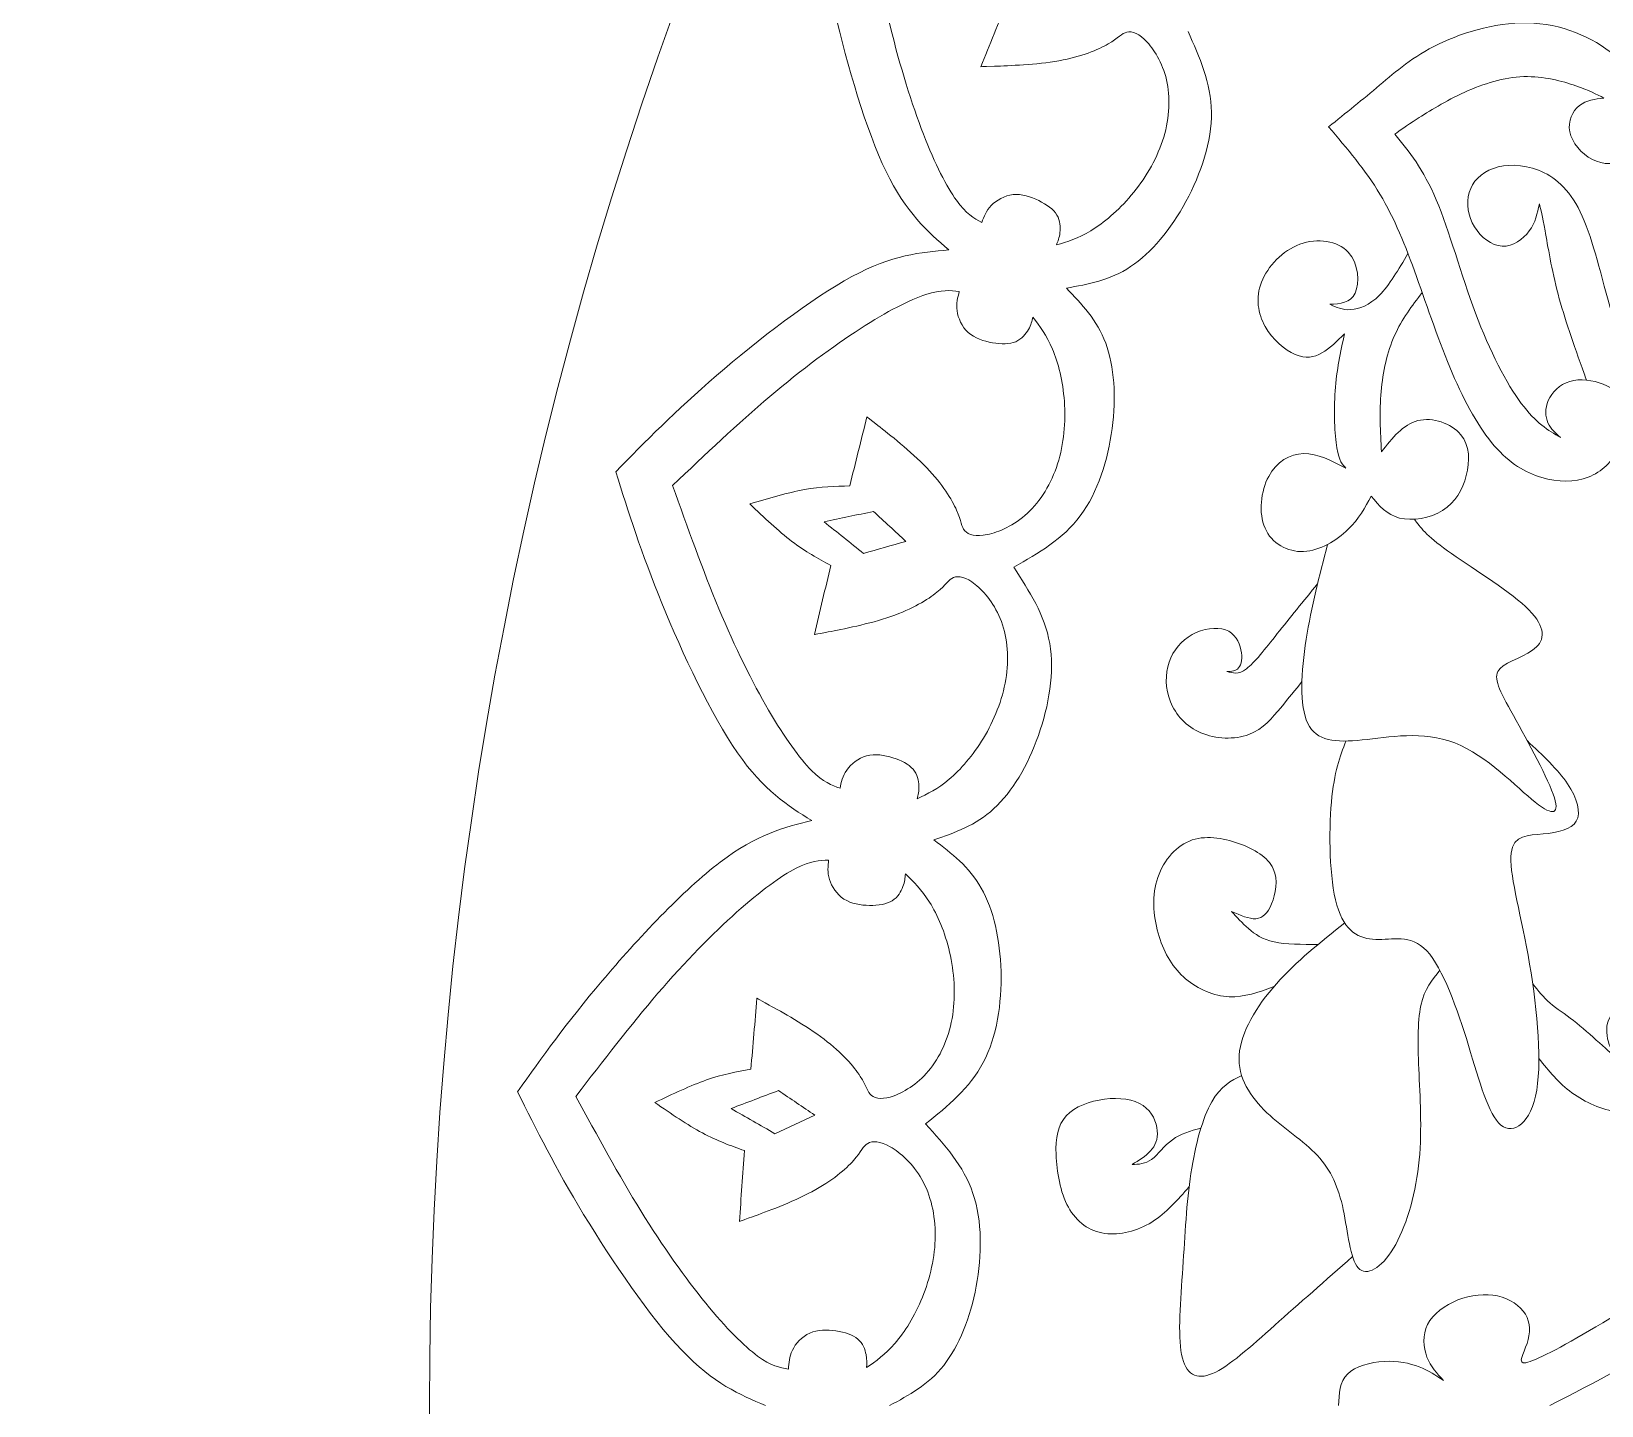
# Model space of a CAD drawing. Header units: millimetres. Extents: x -49.7 to 16.7, y -35.8 to 30.6.
# Drawn here: x -49.66 to -38.01, y -2.59 to 7.61 of the extents above; entities that cross this region are included whole.
import ezdxf

# ---------------------------------------------------------------- set-up
doc = ezdxf.new("R2010")
doc.units = ezdxf.units.MM
doc.header["$MEASUREMENT"] = 0
doc.layers.add('Layer 1', color=7, linetype='Continuous')

msp = doc.modelspace()

# ---------------------------------------------------------------- linework, layer by layer
at = {"layer": 'Layer 1', "lineweight": 9}
for points, knots in [([(4.9302, 18.8028), (-6.8815, 30.6145), (-26.0394, 30.6145), (-37.8511, 18.8028), (-37.8511, 18.8028), (-49.6628, 6.991), (-49.6628, -12.1668), (-37.8511, -23.9785), (-37.8511, -23.9785), (-26.0394, -35.7903), (-6.8815, -35.7903), (4.9302, -23.9785), (4.9302, -23.9785), (16.7419, -12.1668), (16.7419, 6.991), (4.9302, 18.8028)], [0, 0, 0, 0, 0.2, 0.2, 0.2, 0.2, 0.4, 0.4, 0.4, 0.4, 0.6, 0.6, 0.6, 0.6, 1, 1, 1, 1]), ([(-43.8881, 8.7732), (-43.8416, 8.4622), (-43.7951, 8.1513), (-43.7022, 7.7559), (-43.7022, 7.7559), (-43.6093, 7.3603), (-43.4701, 6.8801), (-43.3214, 6.5715), (-43.3214, 6.5715), (-43.1726, 6.263), (-43.0144, 6.1259), (-42.8563, 5.9888)], [0, 0, 0, 0, 0.25, 0.25, 0.25, 0.25, 0.5, 0.5, 0.5, 0.5, 1, 1, 1, 1]), ([(-43.4863, 8.6067), (-43.4254, 8.279), (-43.3644, 7.9511), (-43.2907, 7.6491), (-43.2907, 7.6491), (-43.217, 7.347), (-43.1305, 7.0707), (-43.0441, 6.8483), (-43.0441, 6.8483), (-42.9578, 6.6258), (-42.8715, 6.4572), (-42.7995, 6.3569), (-42.7995, 6.3569), (-42.7274, 6.2567), (-42.6694, 6.2246), (-42.6116, 6.1926), (-42.6116, 6.1926), (-42.5954, 6.2357), (-42.5792, 6.2788), (-42.5411, 6.318), (-42.5411, 6.318), (-42.503, 6.3572), (-42.443, 6.3927), (-42.3791, 6.3994), (-42.3791, 6.3994), (-42.3152, 6.4061), (-42.2475, 6.384), (-42.1886, 6.355), (-42.1886, 6.355), (-42.1297, 6.326), (-42.0797, 6.29), (-42.0538, 6.2476), (-42.0538, 6.2476), (-42.028, 6.2051), (-42.0262, 6.1562), (-42.0309, 6.1182), (-42.0309, 6.1182), (-42.0355, 6.0802), (-42.0465, 6.053), (-42.0576, 6.0258), (-42.0576, 6.0258), (-41.977, 6.0502), (-41.8963, 6.0745), (-41.8018, 6.1316), (-41.8018, 6.1316), (-41.7072, 6.1887), (-41.5986, 6.2787), (-41.5016, 6.3943), (-41.5016, 6.3943), (-41.4045, 6.5099), (-41.3189, 6.6513), (-41.2702, 6.7979), (-41.2702, 6.7979), (-41.2214, 6.9446), (-41.2094, 7.0967), (-41.2354, 7.227), (-41.2354, 7.227), (-41.2613, 7.3574), (-41.3252, 7.466), (-41.3837, 7.5301), (-41.3837, 7.5301), (-41.4423, 7.5941), (-41.4954, 7.6136), (-41.5344, 7.6054), (-41.5344, 7.6054), (-41.5734, 7.5972), (-41.5983, 7.5613), (-41.6731, 7.5176), (-41.6731, 7.5176), (-41.7479, 7.4738), (-41.8728, 7.4221), (-42.0388, 7.3926), (-42.0388, 7.3926), (-42.2048, 7.3631), (-42.4121, 7.3557), (-42.5158, 7.3521), (-42.5158, 7.3521), (-42.6194, 7.3484), (-42.6194, 7.3484), (-42.6194, 7.3484), (-42.6194, 7.3484), (-42.5533, 7.5114), (-42.487, 7.6744), (-42.4209, 7.8374), (-42.4209, 7.8374), (-42.5056, 7.9022), (-42.5903, 7.9671), (-42.6773, 8.0579), (-42.6773, 8.0579), (-42.7644, 8.1486), (-42.8538, 8.2652), (-42.9432, 8.3818)], [0, 0, 0, 0, 0.0416667, 0.0416667, 0.0416667, 0.0416667, 0.0833333, 0.0833333, 0.0833333, 0.0833333, 0.125, 0.125, 0.125, 0.125, 0.1666667, 0.1666667, 0.1666667, 0.1666667, 0.2083333, 0.2083333, 0.2083333, 0.2083333, 0.25, 0.25, 0.25, 0.25, 0.2916667, 0.2916667, 0.2916667, 0.2916667, 0.3333333, 0.3333333, 0.3333333, 0.3333333, 0.375, 0.375, 0.375, 0.375, 0.4166667, 0.4166667, 0.4166667, 0.4166667, 0.4583333, 0.4583333, 0.4583333, 0.4583333, 0.5, 0.5, 0.5, 0.5, 0.5416667, 0.5416667, 0.5416667, 0.5416667, 0.5833333, 0.5833333, 0.5833333, 0.5833333, 0.625, 0.625, 0.625, 0.625, 0.6666667, 0.6666667, 0.6666667, 0.6666667, 0.7083333, 0.7083333, 0.7083333, 0.7083333, 0.75, 0.75, 0.75, 0.75, 0.7916667, 0.7916667, 0.7916667, 0.7916667, 0.8333333, 0.8333333, 0.8333333, 0.8333333, 0.875, 0.875, 0.875, 0.875, 0.9166667, 0.9166667, 0.9166667, 0.9166667, 1, 1, 1, 1]), ([(-41.9833, 5.7052), (-41.8219, 5.734), (-41.6604, 5.7628), (-41.5073, 5.8646), (-41.5073, 5.8646), (-41.3542, 5.9664), (-41.2092, 6.1412), (-41.0967, 6.3484), (-41.0967, 6.3484), (-40.9842, 6.5557), (-40.9041, 6.7954), (-40.9069, 7.0112), (-40.9069, 7.0112), (-40.9097, 7.2269), (-40.9954, 7.4188), (-41.0811, 7.6105)], [0, 0, 0, 0, 0.2, 0.2, 0.2, 0.2, 0.4, 0.4, 0.4, 0.4, 0.6, 0.6, 0.6, 0.6, 1, 1, 1, 1]), ([(-39.5466, 6.8478), (-39.441, 6.7185), (-39.3354, 6.5892), (-39.2389, 6.3608), (-39.2389, 6.3608), (-39.1424, 6.1323), (-39.055, 5.8046), (-38.9485, 5.5206), (-38.9485, 5.5206), (-38.842, 5.2366), (-38.7164, 4.9962), (-38.6081, 4.8497), (-38.6081, 4.8497), (-38.4997, 4.7032), (-38.4087, 4.6503), (-38.3177, 4.5975), (-38.3177, 4.5975), (-38.3541, 4.6285), (-38.3905, 4.6594), (-38.4105, 4.705), (-38.4105, 4.705), (-38.4305, 4.7505), (-38.4342, 4.8105), (-38.4078, 4.8706), (-38.4078, 4.8706), (-38.3814, 4.9307), (-38.3249, 4.9908), (-38.2485, 5.0135), (-38.2485, 5.0135), (-38.172, 5.0363), (-38.0755, 5.0217), (-38.0009, 4.9926), (-38.0009, 4.9926), (-37.9263, 4.9635), (-37.8734, 4.9198), (-37.8525, 4.8342), (-37.8525, 4.8342), (-37.8316, 4.7486), (-37.8425, 4.6212), (-37.8871, 4.5193), (-37.8871, 4.5193), (-37.9317, 4.4173), (-38.01, 4.3408), (-38.111, 4.3026), (-38.111, 4.3026), (-38.2121, 4.2644), (-38.3359, 4.2644), (-38.4569, 4.2998), (-38.4569, 4.2998), (-38.578, 4.3354), (-38.6964, 4.4064), (-38.8083, 4.5356), (-38.8083, 4.5356), (-38.9203, 4.6649), (-39.0259, 4.8524), (-39.1214, 5.0763), (-39.1214, 5.0763), (-39.217, 5.3002), (-39.3026, 5.5606), (-39.3854, 5.7909), (-39.3854, 5.7909), (-39.4682, 6.0212), (-39.5484, 6.2215), (-39.6567, 6.4017), (-39.6567, 6.4017), (-39.765, 6.5819), (-39.9016, 6.7422), (-40.0381, 6.9024), (-40.0381, 6.9024), (-39.9107, 7.0043), (-39.7832, 7.1063), (-39.6594, 7.211), (-39.6594, 7.211), (-39.5356, 7.3156), (-39.4155, 7.4231), (-39.2225, 7.5159), (-39.2225, 7.5159), (-39.0295, 7.6088), (-38.7637, 7.6871), (-38.5161, 7.6716), (-38.5161, 7.6716), (-38.2685, 7.6561), (-38.0391, 7.5469), (-37.888, 7.4067), (-37.888, 7.4067), (-37.7369, 7.2665), (-37.6641, 7.0954), (-37.6641, 6.9588), (-37.6641, 6.9588), (-37.6641, 6.8223), (-37.7369, 6.7203), (-37.8206, 6.6693), (-37.8206, 6.6693), (-37.9044, 6.6184), (-37.9991, 6.6184), (-38.081, 6.6602), (-38.081, 6.6602), (-38.1629, 6.7021), (-38.2321, 6.7859), (-38.2485, 6.865), (-38.2485, 6.865), (-38.2649, 6.9442), (-38.2284, 7.0189), (-38.1775, 7.0598), (-38.1775, 7.0598), (-38.1265, 7.1008), (-38.061, 7.1081), (-37.9954, 7.1154), (-37.9954, 7.1154), (-38.05, 7.1445), (-38.1047, 7.1737), (-38.2031, 7.2073), (-38.2031, 7.2073), (-38.3016, 7.241), (-38.4439, 7.2793), (-38.5905, 7.2747), (-38.5905, 7.2747), (-38.737, 7.2702), (-38.8878, 7.2228), (-39.0278, 7.1591), (-39.0278, 7.1591), (-39.1679, 7.0954), (-39.2972, 7.0152), (-39.3818, 6.9607), (-39.3818, 6.9607), (-39.4664, 6.906), (-39.5065, 6.8769), (-39.5466, 6.8478)], [0, 0, 0, 0, 0.030303, 0.030303, 0.030303, 0.030303, 0.0606061, 0.0606061, 0.0606061, 0.0606061, 0.0909091, 0.0909091, 0.0909091, 0.0909091, 0.1212121, 0.1212121, 0.1212121, 0.1212121, 0.1515152, 0.1515152, 0.1515152, 0.1515152, 0.1818182, 0.1818182, 0.1818182, 0.1818182, 0.2121212, 0.2121212, 0.2121212, 0.2121212, 0.2424242, 0.2424242, 0.2424242, 0.2424242, 0.2727273, 0.2727273, 0.2727273, 0.2727273, 0.3030303, 0.3030303, 0.3030303, 0.3030303, 0.3333333, 0.3333333, 0.3333333, 0.3333333, 0.3636364, 0.3636364, 0.3636364, 0.3636364, 0.3939394, 0.3939394, 0.3939394, 0.3939394, 0.4242424, 0.4242424, 0.4242424, 0.4242424, 0.4545455, 0.4545455, 0.4545455, 0.4545455, 0.4848485, 0.4848485, 0.4848485, 0.4848485, 0.5151515, 0.5151515, 0.5151515, 0.5151515, 0.5454545, 0.5454545, 0.5454545, 0.5454545, 0.5757576, 0.5757576, 0.5757576, 0.5757576, 0.6060606, 0.6060606, 0.6060606, 0.6060606, 0.6363636, 0.6363636, 0.6363636, 0.6363636, 0.6666667, 0.6666667, 0.6666667, 0.6666667, 0.6969697, 0.6969697, 0.6969697, 0.6969697, 0.7272727, 0.7272727, 0.7272727, 0.7272727, 0.7575758, 0.7575758, 0.7575758, 0.7575758, 0.7878788, 0.7878788, 0.7878788, 0.7878788, 0.8181818, 0.8181818, 0.8181818, 0.8181818, 0.8484848, 0.8484848, 0.8484848, 0.8484848, 0.8787879, 0.8787879, 0.8787879, 0.8787879, 0.9090909, 0.9090909, 0.9090909, 0.9090909, 0.9393939, 0.9393939, 0.9393939, 0.9393939, 1, 1, 1, 1]), ([(-38.1246, 5.0226), (-38.1303, 5.0388), (-38.136, 5.0549), (-38.1417, 5.0708), (-38.1417, 5.0708), (-38.222, 5.2972), (-38.2877, 5.4798), (-38.3352, 5.6605), (-38.3352, 5.6605), (-38.3827, 5.8413), (-38.4119, 6.0202), (-38.432, 6.1316), (-38.432, 6.1316), (-38.452, 6.243), (-38.463, 6.2868), (-38.474, 6.3306), (-38.474, 6.3306), (-38.4886, 6.2612), (-38.5032, 6.1919), (-38.5488, 6.1298), (-38.5488, 6.1298), (-38.5945, 6.0677), (-38.6711, 6.0129), (-38.7497, 6.0166), (-38.7497, 6.0166), (-38.8282, 6.0202), (-38.9085, 6.0823), (-38.956, 6.1608), (-38.956, 6.1608), (-39.0035, 6.2393), (-39.0181, 6.3343), (-38.9944, 6.4146), (-38.9944, 6.4146), (-38.9706, 6.4949), (-38.9085, 6.5607), (-38.8154, 6.5935), (-38.8154, 6.5935), (-38.7223, 6.6264), (-38.5981, 6.6264), (-38.4813, 6.5808), (-38.4813, 6.5808), (-38.3644, 6.5351), (-38.2549, 6.4438), (-38.1709, 6.2722), (-38.1709, 6.2722), (-38.0869, 6.1005), (-38.0284, 5.8486), (-37.9499, 5.5619), (-37.9499, 5.5619), (-37.8714, 5.2753), (-37.7728, 4.9539), (-37.6121, 4.6472), (-37.6121, 4.6472), (-37.4848, 4.4042), (-37.3186, 4.1703), (-37.1243, 3.9656)], [0, 0, 0, 0, 0.0666667, 0.0666667, 0.0666667, 0.0666667, 0.1333333, 0.1333333, 0.1333333, 0.1333333, 0.2, 0.2, 0.2, 0.2, 0.2666667, 0.2666667, 0.2666667, 0.2666667, 0.3333333, 0.3333333, 0.3333333, 0.3333333, 0.4, 0.4, 0.4, 0.4, 0.4666667, 0.4666667, 0.4666667, 0.4666667, 0.5333333, 0.5333333, 0.5333333, 0.5333333, 0.6, 0.6, 0.6, 0.6, 0.6666667, 0.6666667, 0.6666667, 0.6666667, 0.7333333, 0.7333333, 0.7333333, 0.7333333, 0.8, 0.8, 0.8, 0.8, 0.8666667, 0.8666667, 0.8666667, 0.8666667, 1, 1, 1, 1]), ([(-39.4491, 5.9623), (-39.5185, 5.8441), (-39.5878, 5.7258), (-39.6608, 5.6521), (-39.6608, 5.6521), (-39.7338, 5.5784), (-39.8105, 5.5492), (-39.8726, 5.5455), (-39.8726, 5.5455), (-39.9347, 5.5419), (-39.9821, 5.5638), (-40.0296, 5.5857), (-40.0296, 5.5857), (-39.9529, 5.5893), (-39.8763, 5.593), (-39.8416, 5.6678), (-39.8416, 5.6678), (-39.8069, 5.7427), (-39.8142, 5.8887), (-39.8927, 5.9728), (-39.8927, 5.9728), (-39.9712, 6.0567), (-40.1209, 6.0786), (-40.2505, 6.0312), (-40.2505, 6.0312), (-40.3802, 5.9837), (-40.4897, 5.8668), (-40.5354, 5.75), (-40.5354, 5.75), (-40.581, 5.6331), (-40.5628, 5.5163), (-40.508, 5.4195), (-40.508, 5.4195), (-40.4532, 5.3227), (-40.3619, 5.246), (-40.2852, 5.2132), (-40.2852, 5.2132), (-40.2085, 5.1803), (-40.1465, 5.1913), (-40.0881, 5.2241), (-40.0881, 5.2241), (-40.0296, 5.257), (-39.9748, 5.3118), (-39.9201, 5.3666), (-39.9201, 5.3666), (-39.9493, 5.2314), (-39.9785, 5.0963), (-39.9894, 4.9429), (-39.9894, 4.9429), (-40.0004, 4.7896), (-39.9931, 4.6179), (-39.9767, 4.5193), (-39.9767, 4.5193), (-39.9602, 4.4208), (-39.9347, 4.3952), (-39.9091, 4.3696), (-39.9091, 4.3696), (-40.015, 4.4244), (-40.1209, 4.4792), (-40.2231, 4.4774), (-40.2231, 4.4774), (-40.3254, 4.4755), (-40.424, 4.4171), (-40.4824, 4.3075), (-40.4824, 4.3075), (-40.5409, 4.198), (-40.5591, 4.0373), (-40.5098, 3.9241), (-40.5098, 3.9241), (-40.4605, 3.8109), (-40.3437, 3.7452), (-40.2231, 3.7506), (-40.2231, 3.7506), (-40.1027, 3.7561), (-39.9785, 3.8328), (-39.8945, 3.9131), (-39.8945, 3.9131), (-39.8105, 3.9935), (-39.7667, 4.0775), (-39.7229, 4.1615), (-39.7229, 4.1615), (-39.6644, 4.0921), (-39.606, 4.0227), (-39.5111, 3.999), (-39.5111, 3.999), (-39.4161, 3.9752), (-39.2846, 3.9972), (-39.1916, 4.0556), (-39.1916, 4.0556), (-39.0984, 4.114), (-39.0436, 4.209), (-39.0163, 4.3148), (-39.0163, 4.3148), (-38.9889, 4.4208), (-38.9889, 4.5376), (-39.0582, 4.6197), (-39.0582, 4.6197), (-39.1276, 4.7019), (-39.2664, 4.7494), (-39.3759, 4.722), (-39.3759, 4.722), (-39.4855, 4.6946), (-39.5658, 4.5924), (-39.6462, 4.4901), (-39.6462, 4.4901), (-39.6535, 4.6399), (-39.6608, 4.7896), (-39.648, 4.9375), (-39.648, 4.9375), (-39.6352, 5.0854), (-39.6024, 5.2314), (-39.5482, 5.3535), (-39.5482, 5.3535), (-39.4941, 5.4757), (-39.4186, 5.5738), (-39.3432, 5.672)], [0, 0, 0, 0, 0.0333333, 0.0333333, 0.0333333, 0.0333333, 0.0666667, 0.0666667, 0.0666667, 0.0666667, 0.1, 0.1, 0.1, 0.1, 0.1333333, 0.1333333, 0.1333333, 0.1333333, 0.1666667, 0.1666667, 0.1666667, 0.1666667, 0.2, 0.2, 0.2, 0.2, 0.2333333, 0.2333333, 0.2333333, 0.2333333, 0.2666667, 0.2666667, 0.2666667, 0.2666667, 0.3, 0.3, 0.3, 0.3, 0.3333333, 0.3333333, 0.3333333, 0.3333333, 0.3666667, 0.3666667, 0.3666667, 0.3666667, 0.4, 0.4, 0.4, 0.4, 0.4333333, 0.4333333, 0.4333333, 0.4333333, 0.4666667, 0.4666667, 0.4666667, 0.4666667, 0.5, 0.5, 0.5, 0.5, 0.5333333, 0.5333333, 0.5333333, 0.5333333, 0.5666667, 0.5666667, 0.5666667, 0.5666667, 0.6, 0.6, 0.6, 0.6, 0.6333333, 0.6333333, 0.6333333, 0.6333333, 0.6666667, 0.6666667, 0.6666667, 0.6666667, 0.7, 0.7, 0.7, 0.7, 0.7333333, 0.7333333, 0.7333333, 0.7333333, 0.7666667, 0.7666667, 0.7666667, 0.7666667, 0.8, 0.8, 0.8, 0.8, 0.8333333, 0.8333333, 0.8333333, 0.8333333, 0.8666667, 0.8666667, 0.8666667, 0.8666667, 0.9, 0.9, 0.9, 0.9, 0.9333333, 0.9333333, 0.9333333, 0.9333333, 1, 1, 1, 1]), ([(-45.3276, 4.3427), (-45.1073, 4.5669), (-44.8869, 4.791), (-44.5793, 5.0564), (-44.5793, 5.0564), (-44.2717, 5.3218), (-43.8767, 5.6285), (-43.5751, 5.7907), (-43.5751, 5.7907), (-43.2733, 5.953), (-43.0648, 5.9709), (-42.8563, 5.9887)], [0, 0, 0, 0, 0.25, 0.25, 0.25, 0.25, 0.5, 0.5, 0.5, 0.5, 1, 1, 1, 1]), ([(-44.9048, 4.2411), (-44.6628, 4.4705), (-44.4208, 4.6999), (-44.1837, 4.9009), (-44.1837, 4.9009), (-43.9465, 5.102), (-43.7141, 5.2747), (-43.5134, 5.4039), (-43.5134, 5.4039), (-43.3128, 5.5331), (-43.1439, 5.6188), (-43.0267, 5.6575), (-43.0267, 5.6575), (-42.9094, 5.6963), (-42.8437, 5.6882), (-42.7781, 5.68), (-42.7781, 5.68), (-42.7903, 5.6357), (-42.8025, 5.5913), (-42.7948, 5.5372), (-42.7948, 5.5372), (-42.787, 5.4831), (-42.7593, 5.4191), (-42.7116, 5.3761), (-42.7116, 5.3761), (-42.6638, 5.3332), (-42.5961, 5.3112), (-42.5314, 5.3), (-42.5314, 5.3), (-42.4667, 5.2889), (-42.4051, 5.2886), (-42.3592, 5.3078), (-42.3592, 5.3078), (-42.3133, 5.3269), (-42.2832, 5.3654), (-42.2646, 5.3989), (-42.2646, 5.3989), (-42.246, 5.4324), (-42.239, 5.4609), (-42.2319, 5.4894), (-42.2319, 5.4894), (-42.181, 5.4223), (-42.13, 5.3552), (-42.0871, 5.2535), (-42.0871, 5.2535), (-42.0442, 5.1516), (-42.0092, 5.015), (-41.9986, 4.8645), (-41.9986, 4.8645), (-41.9881, 4.7138), (-42.0019, 4.5492), (-42.0487, 4.4018), (-42.0487, 4.4018), (-42.0954, 4.2545), (-42.1752, 4.1245), (-42.2728, 4.0343), (-42.2728, 4.0343), (-42.3704, 3.9441), (-42.4859, 3.8937), (-42.5709, 3.8763), (-42.5709, 3.8763), (-42.6559, 3.8589), (-42.7103, 3.8744), (-42.7371, 3.9039), (-42.7371, 3.9039), (-42.7639, 3.9335), (-42.7629, 3.9772), (-42.7977, 4.0566), (-42.7977, 4.0566), (-42.8325, 4.136), (-42.9031, 4.2511), (-43.02, 4.3726), (-43.02, 4.3726), (-43.137, 4.4941), (-43.3004, 4.6219), (-43.3821, 4.6857), (-43.3821, 4.6857), (-43.4638, 4.7497), (-43.4638, 4.7497), (-43.4638, 4.7497), (-43.4638, 4.7497), (-43.5061, 4.5789), (-43.5483, 4.4081), (-43.5906, 4.2373), (-43.5906, 4.2373), (-43.6972, 4.2346), (-43.8039, 4.2319), (-43.9277, 4.2097), (-43.9277, 4.2097), (-44.0514, 4.1874), (-44.1923, 4.1457), (-44.3332, 4.1039)], [0, 0, 0, 0, 0.0416667, 0.0416667, 0.0416667, 0.0416667, 0.0833333, 0.0833333, 0.0833333, 0.0833333, 0.125, 0.125, 0.125, 0.125, 0.1666667, 0.1666667, 0.1666667, 0.1666667, 0.2083333, 0.2083333, 0.2083333, 0.2083333, 0.25, 0.25, 0.25, 0.25, 0.2916667, 0.2916667, 0.2916667, 0.2916667, 0.3333333, 0.3333333, 0.3333333, 0.3333333, 0.375, 0.375, 0.375, 0.375, 0.4166667, 0.4166667, 0.4166667, 0.4166667, 0.4583333, 0.4583333, 0.4583333, 0.4583333, 0.5, 0.5, 0.5, 0.5, 0.5416667, 0.5416667, 0.5416667, 0.5416667, 0.5833333, 0.5833333, 0.5833333, 0.5833333, 0.625, 0.625, 0.625, 0.625, 0.6666667, 0.6666667, 0.6666667, 0.6666667, 0.7083333, 0.7083333, 0.7083333, 0.7083333, 0.75, 0.75, 0.75, 0.75, 0.7916667, 0.7916667, 0.7916667, 0.7916667, 0.8333333, 0.8333333, 0.8333333, 0.8333333, 0.875, 0.875, 0.875, 0.875, 0.9166667, 0.9166667, 0.9166667, 0.9166667, 1, 1, 1, 1]), ([(-41.9833, 5.7051), (-41.8697, 5.5869), (-41.756, 5.4687), (-41.692, 5.2964), (-41.692, 5.2964), (-41.6279, 5.124), (-41.6133, 4.8974), (-41.6442, 4.6636), (-41.6442, 4.6636), (-41.6749, 4.4298), (-41.7511, 4.1887), (-41.8801, 4.0159), (-41.8801, 4.0159), (-42.0092, 3.8429), (-42.1913, 3.7381), (-42.3734, 3.6334)], [0, 0, 0, 0, 0.2, 0.2, 0.2, 0.2, 0.4, 0.4, 0.4, 0.4, 0.6, 0.6, 0.6, 0.6, 1, 1, 1, 1]), ([(-45.3277, 4.3426), (-45.2331, 4.0428), (-45.1385, 3.743), (-44.985, 3.3669), (-44.985, 3.3669), (-44.8313, 2.9907), (-44.6187, 2.5383), (-44.4235, 2.2567), (-44.4235, 2.2567), (-44.2283, 1.9752), (-44.0506, 1.8645), (-43.873, 1.7539)], [0, 0, 0, 0, 0.25, 0.25, 0.25, 0.25, 0.5, 0.5, 0.5, 0.5, 1, 1, 1, 1]), ([(-44.9048, 4.2411), (-44.7933, 3.9269), (-44.6818, 3.6126), (-44.5618, 3.3258), (-44.5618, 3.3258), (-44.4418, 3.039), (-44.313, 2.7796), (-44.193, 2.5734), (-44.193, 2.5734), (-44.0729, 2.3672), (-43.9613, 2.2142), (-43.8744, 2.1264), (-43.8744, 2.1264), (-43.7876, 2.0386), (-43.7253, 2.0161), (-43.6632, 1.9935), (-43.6632, 1.9935), (-43.6539, 2.0386), (-43.6447, 2.0837), (-43.6131, 2.1284), (-43.6131, 2.1284), (-43.5817, 2.1731), (-43.528, 2.2175), (-43.4659, 2.2341), (-43.4659, 2.2341), (-43.4039, 2.2507), (-43.3335, 2.2395), (-43.2708, 2.2201), (-43.2708, 2.2201), (-43.2081, 2.2006), (-43.1531, 2.1729), (-43.1209, 2.135), (-43.1209, 2.135), (-43.0887, 2.0972), (-43.0794, 2.0491), (-43.078, 2.0108), (-43.078, 2.0108), (-43.0766, 1.9725), (-43.0833, 1.944), (-43.0899, 1.9154), (-43.0899, 1.9154), (-43.0141, 1.9521), (-42.9383, 1.9887), (-42.8538, 2.0599), (-42.8538, 2.0599), (-42.7693, 2.1312), (-42.6762, 2.237), (-42.5984, 2.3663), (-42.5984, 2.3663), (-42.5206, 2.4957), (-42.4582, 2.6487), (-42.433, 2.8012), (-42.433, 2.8012), (-42.4078, 2.9537), (-42.4197, 3.1058), (-42.4657, 3.2305), (-42.4657, 3.2305), (-42.5118, 3.3551), (-42.5919, 3.4525), (-42.6597, 3.5066), (-42.6597, 3.5066), (-42.7275, 3.5606), (-42.7831, 3.5716), (-42.8203, 3.5574), (-42.8203, 3.5574), (-42.8576, 3.5432), (-42.8765, 3.5039), (-42.9436, 3.4489), (-42.9436, 3.4489), (-43.0106, 3.394), (-43.1258, 3.3234), (-43.2851, 3.2683), (-43.2851, 3.2683), (-43.4445, 3.2131), (-43.6481, 3.1735), (-43.7499, 3.1537), (-43.7499, 3.1537), (-43.8518, 3.1338), (-43.8518, 3.1338), (-43.8518, 3.1338), (-43.8518, 3.1338), (-43.8119, 3.3052), (-43.772, 3.4765), (-43.7322, 3.6479), (-43.7322, 3.6479), (-43.8259, 3.6987), (-43.9198, 3.7495), (-44.0199, 3.8255), (-44.0199, 3.8255), (-44.1201, 3.9015), (-44.2266, 4.0026), (-44.3332, 4.1039)], [0, 0, 0, 0, 0.0416667, 0.0416667, 0.0416667, 0.0416667, 0.0833333, 0.0833333, 0.0833333, 0.0833333, 0.125, 0.125, 0.125, 0.125, 0.1666667, 0.1666667, 0.1666667, 0.1666667, 0.2083333, 0.2083333, 0.2083333, 0.2083333, 0.25, 0.25, 0.25, 0.25, 0.2916667, 0.2916667, 0.2916667, 0.2916667, 0.3333333, 0.3333333, 0.3333333, 0.3333333, 0.375, 0.375, 0.375, 0.375, 0.4166667, 0.4166667, 0.4166667, 0.4166667, 0.4583333, 0.4583333, 0.4583333, 0.4583333, 0.5, 0.5, 0.5, 0.5, 0.5416667, 0.5416667, 0.5416667, 0.5416667, 0.5833333, 0.5833333, 0.5833333, 0.5833333, 0.625, 0.625, 0.625, 0.625, 0.6666667, 0.6666667, 0.6666667, 0.6666667, 0.7083333, 0.7083333, 0.7083333, 0.7083333, 0.75, 0.75, 0.75, 0.75, 0.7916667, 0.7916667, 0.7916667, 0.7916667, 0.8333333, 0.8333333, 0.8333333, 0.8333333, 0.875, 0.875, 0.875, 0.875, 0.9166667, 0.9166667, 0.9166667, 0.9166667, 1, 1, 1, 1]), ([(-43.7818, 3.9715), (-43.6593, 3.9971), (-43.5366, 4.0226), (-43.4141, 4.0481), (-43.4141, 4.0481), (-43.3345, 3.974), (-43.2547, 3.9), (-43.1752, 3.8259)], [0, 0, 0, 0, 0.3333333, 0.3333333, 0.3333333, 0.3333333, 1, 1, 1, 1]), ([(-43.7818, 3.9715), (-43.6842, 3.8931), (-43.5866, 3.8146), (-43.489, 3.7362), (-43.489, 3.7362), (-43.3844, 3.7661), (-43.2797, 3.7959), (-43.1752, 3.8258)], [0, 0, 0, 0, 0.3333333, 0.3333333, 0.3333333, 0.3333333, 1, 1, 1, 1]), ([(-40.0454, 3.8037), (-40.1059, 3.5724), (-40.1663, 3.3411), (-40.2039, 3.0994), (-40.2039, 3.0994), (-40.2414, 2.8578), (-40.256, 2.6058), (-40.1921, 2.4744), (-40.1921, 2.4744), (-40.1282, 2.3429), (-39.9858, 2.3319), (-39.7886, 2.352), (-39.7886, 2.352), (-39.5914, 2.3721), (-39.3394, 2.4232), (-39.1021, 2.3301), (-39.1021, 2.3301), (-38.8647, 2.237), (-38.6419, 1.9996), (-38.505, 1.8901), (-38.505, 1.8901), (-38.3681, 1.7805), (-38.3169, 1.7988), (-38.3717, 1.9503), (-38.3717, 1.9503), (-38.4265, 2.1019), (-38.5872, 2.3867), (-38.6858, 2.5675), (-38.6858, 2.5675), (-38.7844, 2.7482), (-38.8209, 2.8249), (-38.7661, 2.8815), (-38.7661, 2.8815), (-38.7113, 2.9381), (-38.5653, 2.9746), (-38.4959, 3.0422), (-38.4959, 3.0422), (-38.4265, 3.1098), (-38.4338, 3.2084), (-38.5762, 3.3416), (-38.5762, 3.3416), (-38.7186, 3.4749), (-38.9962, 3.6429), (-39.1561, 3.7568), (-39.1561, 3.7568), (-39.316, 3.8708), (-39.3583, 3.9306), (-39.4007, 3.9905)], [0, 0, 0, 0, 0.0769231, 0.0769231, 0.0769231, 0.0769231, 0.1538462, 0.1538462, 0.1538462, 0.1538462, 0.2307692, 0.2307692, 0.2307692, 0.2307692, 0.3076923, 0.3076923, 0.3076923, 0.3076923, 0.3846154, 0.3846154, 0.3846154, 0.3846154, 0.4615385, 0.4615385, 0.4615385, 0.4615385, 0.5384615, 0.5384615, 0.5384615, 0.5384615, 0.6153846, 0.6153846, 0.6153846, 0.6153846, 0.6923077, 0.6923077, 0.6923077, 0.6923077, 0.7692308, 0.7692308, 0.7692308, 0.7692308, 0.8461538, 0.8461538, 0.8461538, 0.8461538, 1, 1, 1, 1]), ([(-42.9664, 1.6103), (-42.8115, 1.664), (-42.6565, 1.7178), (-42.5212, 1.8423), (-42.5212, 1.8423), (-42.3859, 1.9668), (-42.2701, 2.1621), (-42.1913, 2.3843), (-42.1913, 2.3843), (-42.1126, 2.6066), (-42.071, 2.856), (-42.1075, 3.0686), (-42.1075, 3.0686), (-42.1441, 3.2813), (-42.2588, 3.4574), (-42.3734, 3.6334)], [0, 0, 0, 0, 0.2, 0.2, 0.2, 0.2, 0.4, 0.4, 0.4, 0.4, 0.6, 0.6, 0.6, 0.6, 1, 1, 1, 1]), ([(-40.1201, 3.5106), (-40.2238, 3.3832), (-40.3276, 3.2557), (-40.4186, 3.1411), (-40.4186, 3.1411), (-40.5096, 3.0264), (-40.5879, 2.9244), (-40.648, 2.8798), (-40.648, 2.8798), (-40.7081, 2.8352), (-40.75, 2.8479), (-40.7918, 2.8607), (-40.7918, 2.8607), (-40.7591, 2.8607), (-40.7263, 2.8607), (-40.7054, 2.8862), (-40.7054, 2.8862), (-40.6845, 2.9117), (-40.6753, 2.9626), (-40.688, 3.0209), (-40.688, 3.0209), (-40.7008, 3.0791), (-40.7354, 3.1447), (-40.8028, 3.1693), (-40.8028, 3.1693), (-40.8701, 3.1938), (-40.9703, 3.1775), (-41.0503, 3.1338), (-41.0503, 3.1338), (-41.1305, 3.0901), (-41.1906, 3.0191), (-41.2206, 2.9299), (-41.2206, 2.9299), (-41.2506, 2.8407), (-41.2506, 2.7332), (-41.2115, 2.6358), (-41.2115, 2.6358), (-41.1723, 2.5384), (-41.0941, 2.451), (-40.9849, 2.4046), (-40.9849, 2.4046), (-40.8756, 2.3582), (-40.7354, 2.3528), (-40.6298, 2.3928), (-40.6298, 2.3928), (-40.5242, 2.4328), (-40.4532, 2.5184), (-40.3933, 2.5913), (-40.3933, 2.5913), (-40.3333, 2.6643), (-40.2843, 2.7246), (-40.2354, 2.7849)], [0, 0, 0, 0, 0.0714286, 0.0714286, 0.0714286, 0.0714286, 0.1428571, 0.1428571, 0.1428571, 0.1428571, 0.2142857, 0.2142857, 0.2142857, 0.2142857, 0.2857143, 0.2857143, 0.2857143, 0.2857143, 0.3571429, 0.3571429, 0.3571429, 0.3571429, 0.4285714, 0.4285714, 0.4285714, 0.4285714, 0.5, 0.5, 0.5, 0.5, 0.5714286, 0.5714286, 0.5714286, 0.5714286, 0.6428571, 0.6428571, 0.6428571, 0.6428571, 0.7142857, 0.7142857, 0.7142857, 0.7142857, 0.7857143, 0.7857143, 0.7857143, 0.7857143, 0.8571429, 0.8571429, 0.8571429, 0.8571429, 1, 1, 1, 1]), ([(-39.9091, 2.3442), (-39.9529, 2.2306), (-39.9968, 2.1169), (-40.0169, 1.8903), (-40.0169, 1.8903), (-40.0369, 1.6637), (-40.0333, 1.3241), (-39.9767, 1.1269), (-39.9767, 1.1269), (-39.9201, 0.9297), (-39.8105, 0.8749), (-39.6882, 0.8712), (-39.6882, 0.8712), (-39.5658, 0.8676), (-39.4307, 0.9151), (-39.3102, 0.7872), (-39.3102, 0.7872), (-39.1897, 0.6594), (-39.0838, 0.3563), (-38.9998, 0.0843), (-38.9998, 0.0843), (-38.9158, -0.1878), (-38.8537, -0.4288), (-38.7588, -0.5055), (-38.7588, -0.5055), (-38.6638, -0.5821), (-38.5361, -0.4945), (-38.4941, -0.2462), (-38.4941, -0.2462), (-38.452, 0.0021), (-38.4959, 0.4111), (-38.558, 0.7544), (-38.558, 0.7544), (-38.62, 1.0977), (-38.7004, 1.3752), (-38.684, 1.5121), (-38.684, 1.5121), (-38.6675, 1.6491), (-38.5543, 1.6454), (-38.4466, 1.6545), (-38.4466, 1.6545), (-38.3389, 1.6637), (-38.2366, 1.6856), (-38.2001, 1.7495), (-38.2001, 1.7495), (-38.1636, 1.8134), (-38.1928, 1.9193), (-38.2646, 2.0259), (-38.2646, 2.0259), (-38.3364, 2.1324), (-38.4508, 2.2397), (-38.5652, 2.3469)], [0, 0, 0, 0, 0.0714286, 0.0714286, 0.0714286, 0.0714286, 0.1428571, 0.1428571, 0.1428571, 0.1428571, 0.2142857, 0.2142857, 0.2142857, 0.2142857, 0.2857143, 0.2857143, 0.2857143, 0.2857143, 0.3571429, 0.3571429, 0.3571429, 0.3571429, 0.4285714, 0.4285714, 0.4285714, 0.4285714, 0.5, 0.5, 0.5, 0.5, 0.5714286, 0.5714286, 0.5714286, 0.5714286, 0.6428571, 0.6428571, 0.6428571, 0.6428571, 0.7142857, 0.7142857, 0.7142857, 0.7142857, 0.7857143, 0.7857143, 0.7857143, 0.7857143, 0.8571429, 0.8571429, 0.8571429, 0.8571429, 1, 1, 1, 1]), ([(-46.0564, -0.2585), (-45.8739, -0.0026), (-45.6912, 0.2533), (-45.4289, 0.5635), (-45.4289, 0.5635), (-45.1666, 0.8738), (-44.8245, 1.2384), (-44.5519, 1.4459), (-44.5519, 1.4459), (-44.2793, 1.6533), (-44.0761, 1.7036), (-43.873, 1.7539)], [0, 0, 0, 0, 0.25, 0.25, 0.25, 0.25, 0.5, 0.5, 0.5, 0.5, 1, 1, 1, 1]), ([(-40.449, 0.5188), (-40.556, 0.4802), (-40.663, 0.4415), (-40.7756, 0.4468), (-40.7756, 0.4468), (-40.8883, 0.4521), (-41.0067, 0.5012), (-41.0986, 0.5795), (-41.0986, 0.5795), (-41.1906, 0.6578), (-41.2561, 0.7652), (-41.2961, 0.8945), (-41.2961, 0.8945), (-41.3362, 1.0237), (-41.3508, 1.1749), (-41.3126, 1.3077), (-41.3126, 1.3077), (-41.2743, 1.4406), (-41.1833, 1.5553), (-41.0704, 1.6018), (-41.0704, 1.6018), (-40.9575, 1.6482), (-40.8228, 1.6263), (-40.7054, 1.5845), (-40.7054, 1.5845), (-40.5879, 1.5426), (-40.4878, 1.4807), (-40.4487, 1.3969), (-40.4487, 1.3969), (-40.4095, 1.3132), (-40.4314, 1.2076), (-40.4605, 1.1366), (-40.4605, 1.1366), (-40.4896, 1.0656), (-40.526, 1.0292), (-40.577, 1.0255), (-40.577, 1.0255), (-40.628, 1.0219), (-40.6935, 1.051), (-40.7591, 1.0802), (-40.7591, 1.0802), (-40.719, 1.0365), (-40.679, 0.9928), (-40.6316, 0.9518), (-40.6316, 0.9518), (-40.5843, 0.9108), (-40.5297, 0.8726), (-40.4425, 0.8536), (-40.4425, 0.8536), (-40.3554, 0.8346), (-40.2357, 0.8348), (-40.116, 0.8349)], [0, 0, 0, 0, 0.0714286, 0.0714286, 0.0714286, 0.0714286, 0.1428571, 0.1428571, 0.1428571, 0.1428571, 0.2142857, 0.2142857, 0.2142857, 0.2142857, 0.2857143, 0.2857143, 0.2857143, 0.2857143, 0.3571429, 0.3571429, 0.3571429, 0.3571429, 0.4285714, 0.4285714, 0.4285714, 0.4285714, 0.5, 0.5, 0.5, 0.5, 0.5714286, 0.5714286, 0.5714286, 0.5714286, 0.6428571, 0.6428571, 0.6428571, 0.6428571, 0.7142857, 0.7142857, 0.7142857, 0.7142857, 0.7857143, 0.7857143, 0.7857143, 0.7857143, 0.8571429, 0.8571429, 0.8571429, 0.8571429, 1, 1, 1, 1]), ([(-42.9664, 1.6103), (-42.8357, 1.5113), (-42.7049, 1.4124), (-42.6147, 1.2522), (-42.6147, 1.2522), (-42.5244, 1.0919), (-42.4746, 0.8704), (-42.4685, 0.6347), (-42.4685, 0.6347), (-42.4623, 0.3989), (-42.4998, 0.1489), (-42.6002, -0.042), (-42.6002, -0.042), (-42.7007, -0.233), (-42.8642, -0.365), (-43.0276, -0.4969)], [0, 0, 0, 0, 0.2, 0.2, 0.2, 0.2, 0.4, 0.4, 0.4, 0.4, 0.6, 0.6, 0.6, 0.6, 1, 1, 1, 1]), ([(-45.6228, -0.2927), (-45.4197, -0.0283), (-45.2166, 0.2362), (-45.0139, 0.4718), (-45.0139, 0.4718), (-44.8111, 0.7075), (-44.6085, 0.9144), (-44.4305, 1.0734), (-44.4305, 1.0734), (-44.2526, 1.2324), (-44.0992, 1.3435), (-43.9895, 1.4001), (-43.9895, 1.4001), (-43.8797, 1.4567), (-43.8136, 1.459), (-43.7475, 1.4612), (-43.7475, 1.4612), (-43.7526, 1.4155), (-43.7577, 1.3698), (-43.7416, 1.3175), (-43.7416, 1.3175), (-43.7255, 1.2652), (-43.6881, 1.2064), (-43.6342, 1.1715), (-43.6342, 1.1715), (-43.5804, 1.1365), (-43.51, 1.1253), (-43.4444, 1.1245), (-43.4444, 1.1245), (-43.3787, 1.1236), (-43.3178, 1.133), (-43.2755, 1.159), (-43.2755, 1.159), (-43.2332, 1.1851), (-43.2094, 1.2279), (-43.1963, 1.2639), (-43.1963, 1.2639), (-43.1832, 1.2999), (-43.1807, 1.3291), (-43.1782, 1.3583), (-43.1782, 1.3583), (-43.1174, 1.3001), (-43.0566, 1.2418), (-42.9983, 1.148), (-42.9983, 1.148), (-42.9399, 1.0541), (-42.884, 0.9247), (-42.85, 0.7776), (-42.85, 0.7776), (-42.816, 0.6305), (-42.8039, 0.4657), (-42.8271, 0.3129), (-42.8271, 0.3129), (-42.8502, 0.16), (-42.9086, 0.0191), (-42.9909, -0.0852), (-42.9909, -0.0852), (-43.0732, -0.1896), (-43.1795, -0.2574), (-43.2606, -0.2879), (-43.2606, -0.2879), (-43.3419, -0.3184), (-43.3981, -0.3116), (-43.4291, -0.2866), (-43.4291, -0.2866), (-43.4602, -0.2616), (-43.4661, -0.2183), (-43.5128, -0.1453), (-43.5128, -0.1453), (-43.5596, -0.0724), (-43.6474, 0.0304), (-43.7819, 0.132), (-43.7819, 0.132), (-43.9164, 0.2337), (-44.0978, 0.3344), (-44.1885, 0.3847), (-44.1885, 0.3847), (-44.2792, 0.435), (-44.2792, 0.435), (-44.2792, 0.435), (-44.2792, 0.435), (-44.2942, 0.2597), (-44.3092, 0.0844), (-44.3243, -0.0909), (-44.3243, -0.0909), (-44.4292, -0.1102), (-44.5341, -0.1296), (-44.6528, -0.1709), (-44.6528, -0.1709), (-44.7716, -0.2122), (-44.9042, -0.2755), (-45.0368, -0.3388)], [0, 0, 0, 0, 0.0416667, 0.0416667, 0.0416667, 0.0416667, 0.0833333, 0.0833333, 0.0833333, 0.0833333, 0.125, 0.125, 0.125, 0.125, 0.1666667, 0.1666667, 0.1666667, 0.1666667, 0.2083333, 0.2083333, 0.2083333, 0.2083333, 0.25, 0.25, 0.25, 0.25, 0.2916667, 0.2916667, 0.2916667, 0.2916667, 0.3333333, 0.3333333, 0.3333333, 0.3333333, 0.375, 0.375, 0.375, 0.375, 0.4166667, 0.4166667, 0.4166667, 0.4166667, 0.4583333, 0.4583333, 0.4583333, 0.4583333, 0.5, 0.5, 0.5, 0.5, 0.5416667, 0.5416667, 0.5416667, 0.5416667, 0.5833333, 0.5833333, 0.5833333, 0.5833333, 0.625, 0.625, 0.625, 0.625, 0.6666667, 0.6666667, 0.6666667, 0.6666667, 0.7083333, 0.7083333, 0.7083333, 0.7083333, 0.75, 0.75, 0.75, 0.75, 0.7916667, 0.7916667, 0.7916667, 0.7916667, 0.8333333, 0.8333333, 0.8333333, 0.8333333, 0.875, 0.875, 0.875, 0.875, 0.9166667, 0.9166667, 0.9166667, 0.9166667, 1, 1, 1, 1]), ([(-39.9182, 0.9938), (-40.0978, 0.8519), (-40.2773, 0.71), (-40.4255, 0.5423), (-40.4255, 0.5423), (-40.5737, 0.3746), (-40.6906, 0.1811), (-40.7015, 0.0131), (-40.7015, 0.0131), (-40.7125, -0.1549), (-40.6175, -0.2973), (-40.4952, -0.4142), (-40.4952, -0.4142), (-40.3729, -0.531), (-40.2231, -0.6223), (-40.1209, -0.7319), (-40.1209, -0.7319), (-40.0187, -0.8414), (-39.9639, -0.9693), (-39.9292, -1.1336), (-39.9292, -1.1336), (-39.8945, -1.2979), (-39.8799, -1.4987), (-39.8178, -1.5663), (-39.8178, -1.5663), (-39.7557, -1.6339), (-39.6462, -1.5681), (-39.5567, -1.4202), (-39.5567, -1.4202), (-39.4672, -1.2723), (-39.3979, -1.0423), (-39.3705, -0.8086), (-39.3705, -0.8086), (-39.3431, -0.5748), (-39.3577, -0.3375), (-39.3668, -0.1293), (-39.3668, -0.1293), (-39.3759, 0.0788), (-39.3796, 0.2578), (-39.3529, 0.3815), (-39.3529, 0.3815), (-39.3262, 0.5053), (-39.2693, 0.5739), (-39.2122, 0.6425)], [0, 0, 0, 0, 0.0833333, 0.0833333, 0.0833333, 0.0833333, 0.1666667, 0.1666667, 0.1666667, 0.1666667, 0.25, 0.25, 0.25, 0.25, 0.3333333, 0.3333333, 0.3333333, 0.3333333, 0.4166667, 0.4166667, 0.4166667, 0.4166667, 0.5, 0.5, 0.5, 0.5, 0.5833333, 0.5833333, 0.5833333, 0.5833333, 0.6666667, 0.6666667, 0.6666667, 0.6666667, 0.75, 0.75, 0.75, 0.75, 0.8333333, 0.8333333, 0.8333333, 0.8333333, 1, 1, 1, 1]), ([(-38.4775, -0.0122), (-38.4042, -0.1032), (-38.3309, -0.1943), (-38.2323, -0.2662), (-38.2323, -0.2662), (-38.1338, -0.3381), (-38.01, -0.3909), (-37.8935, -0.4109), (-37.8935, -0.4109), (-37.777, -0.431), (-37.6677, -0.4182), (-37.5794, -0.3627), (-37.5794, -0.3627), (-37.4911, -0.3071), (-37.4237, -0.2088), (-37.3974, -0.1169), (-37.3974, -0.1169), (-37.371, -0.025), (-37.3856, 0.0606), (-37.4201, 0.1453), (-37.4201, 0.1453), (-37.4547, 0.2299), (-37.5093, 0.3137), (-37.5876, 0.3547), (-37.5876, 0.3547), (-37.6659, 0.3956), (-37.7679, 0.3938), (-37.8398, 0.372), (-37.8398, 0.372), (-37.9117, 0.3501), (-37.9536, 0.3082), (-37.9681, 0.2509), (-37.9681, 0.2509), (-37.9827, 0.1935), (-37.9699, 0.1207), (-37.9472, 0.0689), (-37.9472, 0.0689), (-37.9244, 0.017), (-37.8917, -0.014), (-37.8589, -0.045), (-37.8589, -0.045), (-37.9135, 0.0023), (-37.9681, 0.0497), (-38.0291, 0.1043), (-38.0291, 0.1043), (-38.0901, 0.1589), (-38.1575, 0.2209), (-38.2212, 0.27), (-38.2212, 0.27), (-38.2849, 0.3191), (-38.345, 0.3556), (-38.3947, 0.3988), (-38.3947, 0.3988), (-38.4445, 0.442), (-38.4839, 0.492), (-38.5234, 0.542)], [0, 0, 0, 0, 0.0666667, 0.0666667, 0.0666667, 0.0666667, 0.1333333, 0.1333333, 0.1333333, 0.1333333, 0.2, 0.2, 0.2, 0.2, 0.2666667, 0.2666667, 0.2666667, 0.2666667, 0.3333333, 0.3333333, 0.3333333, 0.3333333, 0.4, 0.4, 0.4, 0.4, 0.4666667, 0.4666667, 0.4666667, 0.4666667, 0.5333333, 0.5333333, 0.5333333, 0.5333333, 0.6, 0.6, 0.6, 0.6, 0.6666667, 0.6666667, 0.6666667, 0.6666667, 0.7333333, 0.7333333, 0.7333333, 0.7333333, 0.8, 0.8, 0.8, 0.8, 0.8666667, 0.8666667, 0.8666667, 0.8666667, 1, 1, 1, 1]), ([(-40.6825, -0.1391), (-40.7607, -0.1772), (-40.8388, -0.2153), (-40.9053, -0.333), (-40.9053, -0.333), (-40.9718, -0.4507), (-41.0265, -0.6479), (-41.0594, -0.8651), (-41.0594, -0.8651), (-41.0923, -1.0824), (-41.1032, -1.3198), (-41.1196, -1.5645), (-41.1196, -1.5645), (-41.1361, -1.8092), (-41.158, -2.0611), (-41.1288, -2.209), (-41.1288, -2.209), (-41.0996, -2.3569), (-41.0192, -2.4007), (-40.8987, -2.3496), (-40.8987, -2.3496), (-40.7782, -2.2985), (-40.6175, -2.1524), (-40.4377, -1.9921), (-40.4377, -1.9921), (-40.258, -1.8317), (-40.059, -1.657), (-39.8601, -1.4823)], [0, 0, 0, 0, 0.125, 0.125, 0.125, 0.125, 0.25, 0.25, 0.25, 0.25, 0.375, 0.375, 0.375, 0.375, 0.5, 0.5, 0.5, 0.5, 0.625, 0.625, 0.625, 0.625, 0.75, 0.75, 0.75, 0.75, 1, 1, 1, 1]), ([(-46.0564, -0.2586), (-45.9161, -0.5399), (-45.7758, -0.8212), (-45.5653, -1.1687), (-45.5653, -1.1687), (-45.3547, -1.5162), (-45.0739, -1.9298), (-44.8371, -2.1773), (-44.8371, -2.1773), (-44.6004, -2.4249), (-44.4076, -2.5064), (-44.2149, -2.5878)], [0, 0, 0, 0, 0.25, 0.25, 0.25, 0.25, 0.5, 0.5, 0.5, 0.5, 1, 1, 1, 1]), ([(-45.6229, -0.2927), (-45.4636, -0.5856), (-45.3044, -0.8786), (-45.1409, -1.1431), (-45.1409, -1.1431), (-44.9775, -1.4075), (-44.8098, -1.6436), (-44.659, -1.8285), (-44.659, -1.8285), (-44.5081, -2.0134), (-44.3739, -2.1471), (-44.2744, -2.2202), (-44.2744, -2.2202), (-44.1749, -2.2933), (-44.1099, -2.3059), (-44.045, -2.3183), (-44.045, -2.3183), (-44.0429, -2.2724), (-44.0408, -2.2264), (-44.0167, -2.1774), (-44.0167, -2.1774), (-43.9926, -2.1283), (-43.9465, -2.076), (-43.8878, -2.0499), (-43.8878, -2.0499), (-43.8291, -2.0238), (-43.7578, -2.0238), (-43.6929, -2.0332), (-43.6929, -2.0332), (-43.6279, -2.0426), (-43.5692, -2.0614), (-43.5315, -2.0938), (-43.5315, -2.0938), (-43.4938, -2.1262), (-43.477, -2.1721), (-43.4697, -2.2097), (-43.4697, -2.2097), (-43.4624, -2.2473), (-43.4645, -2.2766), (-43.4665, -2.3058), (-43.4665, -2.3058), (-43.3974, -2.2578), (-43.3282, -2.2097), (-43.2559, -2.1262), (-43.2559, -2.1262), (-43.1837, -2.0426), (-43.1082, -1.9235), (-43.0516, -1.7836), (-43.0516, -1.7836), (-42.995, -1.6436), (-42.9573, -1.4827), (-42.9563, -1.3281), (-42.9563, -1.3281), (-42.9552, -1.1736), (-42.9908, -1.0252), (-43.0558, -0.9093), (-43.0558, -0.9093), (-43.1207, -0.7934), (-43.2151, -0.7098), (-43.2905, -0.667), (-43.2905, -0.667), (-43.366, -0.6242), (-43.4225, -0.622), (-43.4571, -0.6419), (-43.4571, -0.6419), (-43.4917, -0.6617), (-43.5043, -0.7035), (-43.5619, -0.7683), (-43.5619, -0.7683), (-43.6195, -0.833), (-43.7222, -0.9208), (-43.871, -1.0002), (-43.871, -1.0002), (-44.0198, -1.0796), (-44.2147, -1.1506), (-44.3121, -1.1861), (-44.3121, -1.1861), (-44.4096, -1.2216), (-44.4096, -1.2216), (-44.4096, -1.2216), (-44.4096, -1.2216), (-44.397, -1.0461), (-44.3845, -0.8706), (-44.3719, -0.6952), (-44.3719, -0.6952), (-44.4724, -0.6597), (-44.5731, -0.6241), (-44.6839, -0.5647), (-44.6839, -0.5647), (-44.7947, -0.5054), (-44.9158, -0.4221), (-45.0369, -0.3389)], [0, 0, 0, 0, 0.0416667, 0.0416667, 0.0416667, 0.0416667, 0.0833333, 0.0833333, 0.0833333, 0.0833333, 0.125, 0.125, 0.125, 0.125, 0.1666667, 0.1666667, 0.1666667, 0.1666667, 0.2083333, 0.2083333, 0.2083333, 0.2083333, 0.25, 0.25, 0.25, 0.25, 0.2916667, 0.2916667, 0.2916667, 0.2916667, 0.3333333, 0.3333333, 0.3333333, 0.3333333, 0.375, 0.375, 0.375, 0.375, 0.4166667, 0.4166667, 0.4166667, 0.4166667, 0.4583333, 0.4583333, 0.4583333, 0.4583333, 0.5, 0.5, 0.5, 0.5, 0.5416667, 0.5416667, 0.5416667, 0.5416667, 0.5833333, 0.5833333, 0.5833333, 0.5833333, 0.625, 0.625, 0.625, 0.625, 0.6666667, 0.6666667, 0.6666667, 0.6666667, 0.7083333, 0.7083333, 0.7083333, 0.7083333, 0.75, 0.75, 0.75, 0.75, 0.7916667, 0.7916667, 0.7916667, 0.7916667, 0.8333333, 0.8333333, 0.8333333, 0.8333333, 0.875, 0.875, 0.875, 0.875, 0.9166667, 0.9166667, 0.9166667, 0.9166667, 1, 1, 1, 1]), ([(-44.4715, -0.3833), (-44.3545, -0.3389), (-44.2374, -0.2944), (-44.1203, -0.2501), (-44.1203, -0.2501), (-44.0301, -0.3108), (-43.9398, -0.3715), (-43.8495, -0.4322)], [0, 0, 0, 0, 0.3333333, 0.3333333, 0.3333333, 0.3333333, 1, 1, 1, 1]), ([(-41.0726, -0.9629), (-41.1575, -1.0611), (-41.2423, -1.1593), (-41.3493, -1.2257), (-41.3493, -1.2257), (-41.4563, -1.2921), (-41.5856, -1.3267), (-41.6985, -1.3103), (-41.6985, -1.3103), (-41.8113, -1.2939), (-41.9079, -1.2265), (-41.9688, -1.1155), (-41.9688, -1.1155), (-42.0298, -1.0044), (-42.0554, -0.8497), (-42.0599, -0.725), (-42.0599, -0.725), (-42.0644, -0.6002), (-42.0481, -0.5056), (-41.9843, -0.4373), (-41.9843, -0.4373), (-41.9206, -0.369), (-41.8095, -0.3271), (-41.7003, -0.3135), (-41.7003, -0.3135), (-41.5911, -0.2998), (-41.4836, -0.3144), (-41.4145, -0.3608), (-41.4145, -0.3608), (-41.3453, -0.4072), (-41.3143, -0.4856), (-41.3089, -0.5483), (-41.3089, -0.5483), (-41.3034, -0.6111), (-41.3235, -0.6585), (-41.359, -0.6977), (-41.359, -0.6977), (-41.3945, -0.7368), (-41.4454, -0.7678), (-41.4964, -0.7987), (-41.4964, -0.7987), (-41.4473, -0.7969), (-41.3981, -0.795), (-41.3508, -0.7605), (-41.3508, -0.7605), (-41.3034, -0.7259), (-41.2579, -0.6585), (-41.1973, -0.6143), (-41.1973, -0.6143), (-41.1366, -0.5701), (-41.0608, -0.549), (-40.9849, -0.528)], [0, 0, 0, 0, 0.0714286, 0.0714286, 0.0714286, 0.0714286, 0.1428571, 0.1428571, 0.1428571, 0.1428571, 0.2142857, 0.2142857, 0.2142857, 0.2142857, 0.2857143, 0.2857143, 0.2857143, 0.2857143, 0.3571429, 0.3571429, 0.3571429, 0.3571429, 0.4285714, 0.4285714, 0.4285714, 0.4285714, 0.5, 0.5, 0.5, 0.5, 0.5714286, 0.5714286, 0.5714286, 0.5714286, 0.6428571, 0.6428571, 0.6428571, 0.6428571, 0.7142857, 0.7142857, 0.7142857, 0.7142857, 0.7857143, 0.7857143, 0.7857143, 0.7857143, 0.8571429, 0.8571429, 0.8571429, 0.8571429, 1, 1, 1, 1]), ([(-44.4716, -0.3833), (-44.3629, -0.4455), (-44.2542, -0.5077), (-44.1455, -0.5698), (-44.1455, -0.5698), (-44.0469, -0.524), (-43.9482, -0.4781), (-43.8496, -0.4323)], [0, 0, 0, 0, 0.3333333, 0.3333333, 0.3333333, 0.3333333, 1, 1, 1, 1]), ([(-43.2965, -2.5878), (-43.152, -2.5105), (-43.0075, -2.4332), (-42.8934, -2.2891), (-42.8934, -2.2891), (-42.7792, -2.145), (-42.6953, -1.934), (-42.6524, -1.7021), (-42.6524, -1.7021), (-42.6094, -1.4702), (-42.6074, -1.2174), (-42.6766, -1.0131), (-42.6766, -1.0131), (-42.746, -0.8088), (-42.8868, -0.6528), (-43.0276, -0.497)], [0, 0, 0, 0, 0.2, 0.2, 0.2, 0.2, 0.4, 0.4, 0.4, 0.4, 0.6, 0.6, 0.6, 0.6, 1, 1, 1, 1]), ([(-39.9636, -2.5878), (-39.96, -2.4999), (-39.9566, -2.412), (-39.8982, -2.3534), (-39.8982, -2.3534), (-39.8397, -2.2949), (-39.7265, -2.2656), (-39.6261, -2.2602), (-39.6261, -2.2602), (-39.5257, -2.2547), (-39.438, -2.2729), (-39.3668, -2.3003), (-39.3668, -2.3003), (-39.2956, -2.3277), (-39.2408, -2.3642), (-39.1861, -2.4007), (-39.1861, -2.4007), (-39.2335, -2.3496), (-39.281, -2.2985), (-39.3084, -2.2273), (-39.3084, -2.2273), (-39.3358, -2.1561), (-39.3431, -2.0648), (-39.3029, -1.9863), (-39.3029, -1.9863), (-39.2627, -1.9077), (-39.1751, -1.842), (-39.0783, -1.8037), (-39.0783, -1.8037), (-38.9816, -1.7653), (-38.8756, -1.7544), (-38.7844, -1.7744), (-38.7844, -1.7744), (-38.6931, -1.7945), (-38.6164, -1.8457), (-38.578, -1.9096), (-38.578, -1.9096), (-38.5397, -1.9735), (-38.5397, -2.0502), (-38.5653, -2.1268), (-38.5653, -2.1268), (-38.5908, -2.2035), (-38.6419, -2.2802), (-38.5744, -2.2693), (-38.5744, -2.2693), (-38.5068, -2.2583), (-38.3206, -2.1597), (-38.054, -2.0027), (-38.054, -2.0027), (-37.7874, -1.8457), (-37.4405, -1.6302), (-37.121, -1.3983), (-37.121, -1.3983), (-36.9877, -1.3016), (-36.859, -1.202), (-36.7279, -1.086)], [0, 0, 0, 0, 0.0666667, 0.0666667, 0.0666667, 0.0666667, 0.1333333, 0.1333333, 0.1333333, 0.1333333, 0.2, 0.2, 0.2, 0.2, 0.2666667, 0.2666667, 0.2666667, 0.2666667, 0.3333333, 0.3333333, 0.3333333, 0.3333333, 0.4, 0.4, 0.4, 0.4, 0.4666667, 0.4666667, 0.4666667, 0.4666667, 0.5333333, 0.5333333, 0.5333333, 0.5333333, 0.6, 0.6, 0.6, 0.6, 0.6666667, 0.6666667, 0.6666667, 0.6666667, 0.7333333, 0.7333333, 0.7333333, 0.7333333, 0.8, 0.8, 0.8, 0.8, 0.8666667, 0.8666667, 0.8666667, 0.8666667, 1, 1, 1, 1]), ([(-38.3971, -2.5878), (-38.0612, -2.4159), (-37.7254, -2.244), (-37.3017, -1.9499), (-37.3017, -1.9499), (-37.072, -1.7904), (-36.8165, -1.5949), (-36.5395, -1.3396)], [0, 0, 0, 0, 0.3333333, 0.3333333, 0.3333333, 0.3333333, 1, 1, 1, 1])]:
    msp.add_open_spline(points, degree=3, knots=knots, dxfattribs=at)
msp.add_open_spline([(-40.449, 0.5188), (-40.4475, 0.5194), (-40.4459, 0.52), (-40.4444, 0.5206)], degree=3, dxfattribs=at)

doc.saveas('drawing.dxf')
